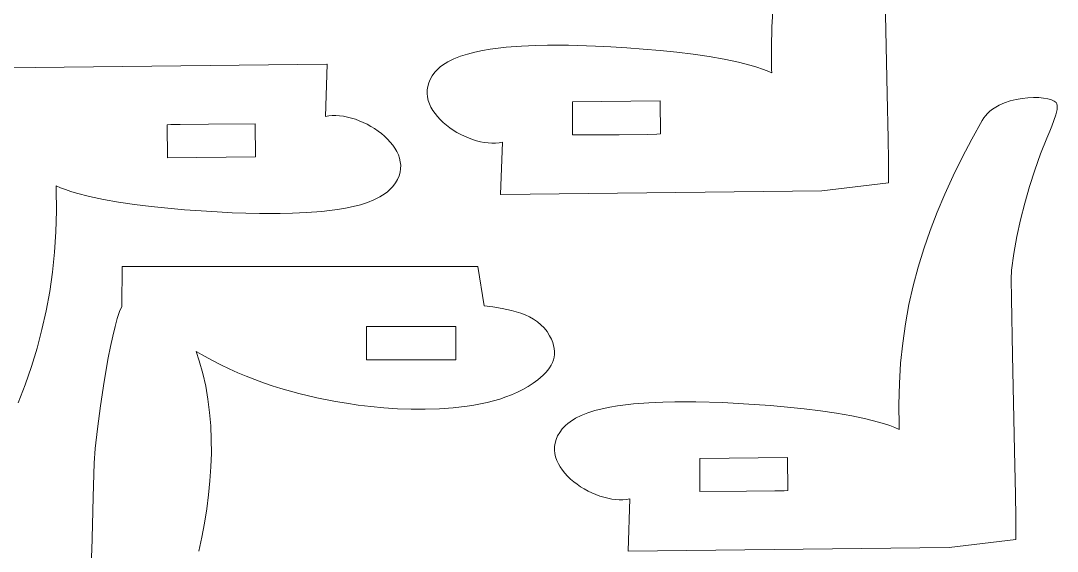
# Model space of a CAD drawing. Header units: centimetres. Extents: x -43.9 to 43.9, y -33.6 to 33.6.
# Drawn here: x 22.96 to 32.35, y -23.09 to -18.28 of the extents above; entities that cross this region are included whole.
import ezdxf

# ---------------------------------------------------------------- set-up
doc = ezdxf.new("R2010")
doc.units = ezdxf.units.CM
doc.header["$MEASUREMENT"] = 0
doc.layers.add('Camada 1', color=7, linetype='Continuous')

msp = doc.modelspace()

# ---------------------------------------------------------------- linework, layer by layer
at = {"layer": 'Camada 1', "color": 3, "lineweight": 9}
for points in [[(30.81351, -18.94512), (30.81351, -18.94512), (30.79464, -18.08158), (30.79464, -18.08158)], [(29.78022, -18.15366), (29.78022, -18.15366), (29.76849, -18.33862), (29.76849, -18.33862)], [(29.76849, -18.33862), (29.76849, -18.33862), (29.76358, -18.52845), (29.76358, -18.52845)], [(27.62429, -18.50627), (27.62429, -18.50627), (27.49661, -18.51201), (27.49661, -18.51201)], [(27.7336, -18.5035), (27.7336, -18.5035), (27.62429, -18.50627), (27.62429, -18.50627)], [(27.92322, -18.50381), (27.92322, -18.50381), (27.7336, -18.5035), (27.7336, -18.5035)], [(28.16896, -18.51145), (28.16896, -18.51145), (27.92322, -18.50381), (27.92322, -18.50381)], [(28.30699, -18.51825), (28.30699, -18.51825), (28.16896, -18.51145), (28.16896, -18.51145)], [(26.94407, -18.60383), (26.94407, -18.60383), (26.88493, -18.62709), (26.88493, -18.62709)], [(27.00749, -18.58375), (27.00749, -18.58375), (26.94407, -18.60383), (26.94407, -18.60383)], [(27.0743, -18.56663), (27.0743, -18.56663), (27.00749, -18.58375), (27.00749, -18.58375)], [(27.1436, -18.5522), (27.1436, -18.5522), (27.0743, -18.56663), (27.0743, -18.56663)], [(27.21453, -18.54023), (27.21453, -18.54023), (27.1436, -18.5522), (27.1436, -18.5522)], [(27.28616, -18.53047), (27.28616, -18.53047), (27.21453, -18.54023), (27.21453, -18.54023)], [(27.35766, -18.52268), (27.35766, -18.52268), (27.28616, -18.53047), (27.28616, -18.53047)], [(27.49661, -18.51201), (27.49661, -18.51201), (27.35766, -18.52268), (27.35766, -18.52268)], [(28.45198, -18.5272), (28.45198, -18.5272), (28.30699, -18.51825), (28.30699, -18.51825)], [(28.60159, -18.53838), (28.60159, -18.53838), (28.45198, -18.5272), (28.45198, -18.5272)], [(28.75343, -18.55188), (28.75343, -18.55188), (28.60159, -18.53838), (28.60159, -18.53838)], [(28.90518, -18.56782), (28.90518, -18.56782), (28.75343, -18.55188), (28.75343, -18.55188)], [(29.05446, -18.58629), (29.05446, -18.58629), (28.90518, -18.56782), (28.90518, -18.56782)], [(29.19892, -18.60737), (29.19892, -18.60737), (29.05446, -18.58629), (29.05446, -18.58629)], [(29.76358, -18.52845), (29.76358, -18.52845), (29.76555, -18.72366), (29.76555, -18.72366)], [(25.73364, -18.67508), (25.73364, -18.67508), (22.82418, -18.70796), (22.82418, -18.70796)], [(25.72015, -19.15068), (25.72015, -19.15068), (25.73612, -18.67718), (25.73612, -18.67718)], [(25.73612, -18.67718), (25.73612, -18.67718), (25.73364, -18.67508), (25.73364, -18.67508)], [(26.78301, -18.68416), (26.78301, -18.68416), (26.76159, -18.70081), (26.76159, -18.70081)], [(26.83094, -18.65378), (26.83094, -18.65378), (26.78301, -18.68416), (26.78301, -18.68416)], [(26.88493, -18.62709), (26.88493, -18.62709), (26.83094, -18.65378), (26.83094, -18.65378)], [(29.3362, -18.63121), (29.3362, -18.63121), (29.19892, -18.60737), (29.19892, -18.60737)], [(29.46395, -18.65786), (29.46395, -18.65786), (29.3362, -18.63121), (29.3362, -18.63121)], [(29.5798, -18.68745), (29.5798, -18.68745), (29.46395, -18.65786), (29.46395, -18.65786)], [(29.63255, -18.70337), (29.63255, -18.70337), (29.5798, -18.68745), (29.5798, -18.68745)], [(26.68908, -18.78146), (26.68908, -18.78146), (26.67039, -18.81337), (26.67039, -18.81337)], [(26.71288, -18.74978), (26.71288, -18.74978), (26.68908, -18.78146), (26.68908, -18.78146)], [(26.742, -18.71847), (26.742, -18.71847), (26.71288, -18.74978), (26.71288, -18.74978)], [(26.76159, -18.70081), (26.76159, -18.70081), (26.742, -18.71847), (26.742, -18.71847)], [(29.68142, -18.72007), (29.68142, -18.72007), (29.63255, -18.70337), (29.63255, -18.70337)], [(29.72615, -18.73755), (29.72615, -18.73755), (29.68142, -18.72007), (29.68142, -18.72007)], [(29.76642, -18.75581), (29.76642, -18.75581), (29.72615, -18.73755), (29.72615, -18.73755)], [(29.76555, -18.72366), (29.76555, -18.72366), (29.76642, -18.75581), (29.76642, -18.75581)], [(26.64738, -18.87755), (26.64738, -18.87755), (26.64262, -18.9096), (26.64262, -18.9096)], [(26.65656, -18.84544), (26.65656, -18.84544), (26.64738, -18.87755), (26.64738, -18.87755)], [(26.67039, -18.81337), (26.67039, -18.81337), (26.65656, -18.84544), (26.65656, -18.84544)], [(26.64262, -18.9096), (26.64262, -18.9096), (26.64204, -18.94149), (26.64204, -18.94149)], [(26.64204, -18.94149), (26.64204, -18.94149), (26.64543, -18.97311), (26.64543, -18.97311)], [(26.64543, -18.97311), (26.64543, -18.97311), (26.65256, -19.00436), (26.65256, -19.00436)], [(30.82063, -19.34867), (30.82063, -19.34867), (30.81351, -18.94512), (30.81351, -18.94512)], [(32.08872, -18.98016), (32.08872, -18.98016), (32.03602, -18.9857), (32.03602, -18.9857)], [(32.13951, -18.97808), (32.13951, -18.97808), (32.08872, -18.98016), (32.08872, -18.98016)], [(32.18733, -18.97916), (32.18733, -18.97916), (32.13951, -18.97808), (32.13951, -18.97808)], [(32.23112, -18.98316), (32.23112, -18.98316), (32.18733, -18.97916), (32.18733, -18.97916)], [(26.65256, -19.00436), (26.65256, -19.00436), (26.6632, -19.03513), (26.6632, -19.03513)], [(26.6632, -19.03513), (26.6632, -19.03513), (26.67711, -19.06533), (26.67711, -19.06533)], [(26.67711, -19.06533), (26.67711, -19.06533), (26.69408, -19.09486), (26.69408, -19.09486)], [(31.78146, -19.07433), (31.78146, -19.07433), (31.76, -19.08957), (31.76, -19.08957)], [(31.82763, -19.04759), (31.82763, -19.04759), (31.78146, -19.07433), (31.78146, -19.07433)], [(31.87724, -19.02562), (31.87724, -19.02562), (31.82763, -19.04759), (31.82763, -19.04759)], [(31.92922, -19.00816), (31.92922, -19.00816), (31.87724, -19.02562), (31.87724, -19.02562)], [(31.98251, -18.99494), (31.98251, -18.99494), (31.92922, -19.00816), (31.92922, -19.00816)], [(32.03602, -18.9857), (32.03602, -18.9857), (31.98251, -18.99494), (31.98251, -18.99494)], [(32.26981, -18.9898), (32.26981, -18.9898), (32.23112, -18.98316), (32.23112, -18.98316)], [(32.30232, -18.99882), (32.30232, -18.99882), (32.26981, -18.9898), (32.26981, -18.9898)], [(32.32761, -19.00995), (32.32761, -19.00995), (32.30232, -18.99882), (32.30232, -18.99882)], [(32.34458, -19.02293), (32.34458, -19.02293), (32.32761, -19.00995), (32.32761, -19.00995)], [(32.35117, -19.03425), (32.35117, -19.03425), (32.34458, -19.02293), (32.34458, -19.02293)], [(32.35446, -19.04926), (32.35446, -19.04926), (32.35117, -19.03425), (32.35117, -19.03425)], [(32.35254, -19.08819), (32.35254, -19.08819), (32.35479, -19.06741), (32.35479, -19.06741)], [(32.35479, -19.06741), (32.35479, -19.06741), (32.35446, -19.04926), (32.35446, -19.04926)], [(25.75043, -19.14485), (25.75043, -19.14485), (25.72015, -19.15068), (25.72015, -19.15068)], [(25.78219, -19.14177), (25.78219, -19.14177), (25.75043, -19.14485), (25.75043, -19.14485)], [(25.81524, -19.14134), (25.81524, -19.14134), (25.78219, -19.14177), (25.78219, -19.14177)], [(25.84931, -19.14344), (25.84931, -19.14344), (25.81524, -19.14134), (25.81524, -19.14134)], [(25.8842, -19.148), (25.8842, -19.148), (25.84931, -19.14344), (25.84931, -19.14344)], [(25.91969, -19.15488), (25.91969, -19.15488), (25.8842, -19.148), (25.8842, -19.148)], [(25.95552, -19.16401), (25.95552, -19.16401), (25.91969, -19.15488), (25.91969, -19.15488)], [(25.99148, -19.17526), (25.99148, -19.17526), (25.95552, -19.16401), (25.95552, -19.16401)], [(26.69408, -19.09486), (26.69408, -19.09486), (26.71387, -19.12359), (26.71387, -19.12359)], [(26.71387, -19.12359), (26.71387, -19.12359), (26.73625, -19.15144), (26.73625, -19.15144)], [(26.73625, -19.15144), (26.73625, -19.15144), (26.76102, -19.1783), (26.76102, -19.1783)], [(31.6881, -19.1638), (31.6881, -19.1638), (31.67429, -19.18586), (31.67429, -19.18586)], [(31.70372, -19.14319), (31.70372, -19.14319), (31.6881, -19.1638), (31.6881, -19.1638)], [(31.721, -19.12398), (31.721, -19.12398), (31.70372, -19.14319), (31.70372, -19.14319)], [(31.73981, -19.1061), (31.73981, -19.1061), (31.721, -19.12398), (31.721, -19.12398)], [(31.76, -19.08957), (31.76, -19.08957), (31.73981, -19.1061), (31.73981, -19.1061)], [(32.32511, -19.18672), (32.32511, -19.18672), (32.34177, -19.13546), (32.34177, -19.13546)], [(32.34177, -19.13546), (32.34177, -19.13546), (32.35254, -19.08819), (32.35254, -19.08819)], [(26.02735, -19.18853), (26.02735, -19.18853), (25.99148, -19.17526), (25.99148, -19.17526)], [(26.06289, -19.20374), (26.06289, -19.20374), (26.02735, -19.18853), (26.02735, -19.18853)], [(26.09788, -19.22076), (26.09788, -19.22076), (26.06289, -19.20374), (26.06289, -19.20374)], [(26.13209, -19.23949), (26.13209, -19.23949), (26.09788, -19.22076), (26.09788, -19.22076)], [(26.16529, -19.25984), (26.16529, -19.25984), (26.13209, -19.23949), (26.13209, -19.23949)], [(26.19727, -19.2817), (26.19727, -19.2817), (26.16529, -19.25984), (26.16529, -19.25984)], [(26.76102, -19.1783), (26.76102, -19.1783), (26.78792, -19.20406), (26.78792, -19.20406)], [(26.78792, -19.20406), (26.78792, -19.20406), (26.81674, -19.22862), (26.81674, -19.22862)], [(26.81674, -19.22862), (26.81674, -19.22862), (26.84726, -19.25189), (26.84726, -19.25189)], [(26.84726, -19.25189), (26.84726, -19.25189), (26.87922, -19.27374), (26.87922, -19.27374)], [(31.67429, -19.18586), (31.67429, -19.18586), (31.58066, -19.35532), (31.58066, -19.35532)], [(32.28597, -19.28414), (32.28597, -19.28414), (32.30554, -19.23773), (32.30554, -19.23773)], [(32.30554, -19.23773), (32.30554, -19.23773), (32.32511, -19.18672), (32.32511, -19.18672)], [(26.22778, -19.30496), (26.22778, -19.30496), (26.19727, -19.2817), (26.19727, -19.2817)], [(26.2566, -19.32952), (26.2566, -19.32952), (26.22778, -19.30496), (26.22778, -19.30496)], [(26.2835, -19.35529), (26.2835, -19.35529), (26.2566, -19.32952), (26.2566, -19.32952)], [(26.30827, -19.38215), (26.30827, -19.38215), (26.2835, -19.35529), (26.2835, -19.35529)], [(26.87922, -19.27374), (26.87922, -19.27374), (26.91243, -19.29409), (26.91243, -19.29409)], [(26.91243, -19.29409), (26.91243, -19.29409), (26.94664, -19.31283), (26.94664, -19.31283)], [(26.94664, -19.31283), (26.94664, -19.31283), (26.98163, -19.32985), (26.98163, -19.32985)], [(26.98163, -19.32985), (26.98163, -19.32985), (27.01718, -19.34504), (27.01718, -19.34504)], [(27.01718, -19.34504), (27.01718, -19.34504), (27.05304, -19.35832), (27.05304, -19.35832)], [(30.82332, -19.55047), (30.82332, -19.55047), (30.82063, -19.34867), (30.82063, -19.34867)], [(31.58066, -19.35532), (31.58066, -19.35532), (31.4929, -19.52284), (31.4929, -19.52284)], [(32.20295, -19.48913), (32.20295, -19.48913), (32.25879, -19.34605), (32.25879, -19.34605)], [(32.25879, -19.34605), (32.25879, -19.34605), (32.28597, -19.28414), (32.28597, -19.28414)], [(26.33065, -19.40999), (26.33065, -19.40999), (26.30827, -19.38215), (26.30827, -19.38215)], [(26.35044, -19.43873), (26.35044, -19.43873), (26.33065, -19.40999), (26.33065, -19.40999)], [(26.36741, -19.46824), (26.36741, -19.46824), (26.35044, -19.43873), (26.35044, -19.43873)], [(27.05304, -19.35832), (27.05304, -19.35832), (27.089, -19.36958), (27.089, -19.36958)], [(27.089, -19.36958), (27.089, -19.36958), (27.12483, -19.37869), (27.12483, -19.37869)], [(27.12483, -19.37869), (27.12483, -19.37869), (27.16032, -19.38558), (27.16032, -19.38558)], [(27.16032, -19.38558), (27.16032, -19.38558), (27.1952, -19.39014), (27.1952, -19.39014)], [(27.1952, -19.39014), (27.1952, -19.39014), (27.22928, -19.39225), (27.22928, -19.39225)], [(27.22928, -19.39225), (27.22928, -19.39225), (27.26232, -19.39182), (27.26232, -19.39182)], [(27.26232, -19.39182), (27.26232, -19.39182), (27.29409, -19.38874), (27.29409, -19.38874)], [(27.29409, -19.38874), (27.29409, -19.38874), (27.32436, -19.38291), (27.32436, -19.38291)], [(27.32436, -19.38291), (27.32436, -19.38291), (27.30839, -19.85641), (27.30839, -19.85641)], [(26.38132, -19.49844), (26.38132, -19.49844), (26.36741, -19.46824), (26.36741, -19.46824)], [(26.39196, -19.52923), (26.39196, -19.52923), (26.38132, -19.49844), (26.38132, -19.49844)], [(26.39909, -19.56048), (26.39909, -19.56048), (26.39196, -19.52923), (26.39196, -19.52923)], [(31.4929, -19.52284), (31.4929, -19.52284), (31.41106, -19.68892), (31.41106, -19.68892)], [(32.15082, -19.63535), (32.15082, -19.63535), (32.20295, -19.48913), (32.20295, -19.48913)], [(26.39714, -19.65604), (26.39714, -19.65604), (26.4019, -19.62399), (26.4019, -19.62399)], [(26.40247, -19.5921), (26.40247, -19.5921), (26.39909, -19.56048), (26.39909, -19.56048)], [(26.4019, -19.62399), (26.4019, -19.62399), (26.40247, -19.5921), (26.40247, -19.5921)], [(30.82428, -19.75227), (30.82428, -19.75227), (30.82332, -19.55047), (30.82332, -19.55047)], [(32.10282, -19.78412), (32.10282, -19.78412), (32.15082, -19.63535), (32.15082, -19.63535)], [(26.35544, -19.75213), (26.35544, -19.75213), (26.37414, -19.72021), (26.37414, -19.72021)], [(26.37414, -19.72021), (26.37414, -19.72021), (26.38796, -19.68814), (26.38796, -19.68814)], [(26.38796, -19.68814), (26.38796, -19.68814), (26.39714, -19.65604), (26.39714, -19.65604)], [(31.41106, -19.68892), (31.41106, -19.68892), (31.33522, -19.85409), (31.33522, -19.85409)], [(23.27896, -19.80993), (23.27896, -19.80993), (23.27809, -19.77777), (23.27809, -19.77777)], [(23.27809, -19.77777), (23.27809, -19.77777), (23.31837, -19.79604), (23.31837, -19.79604)], [(23.28094, -20.00513), (23.28094, -20.00513), (23.27896, -19.80993), (23.27896, -19.80993)], [(23.31837, -19.79604), (23.31837, -19.79604), (23.3631, -19.81352), (23.3631, -19.81352)], [(23.3631, -19.81352), (23.3631, -19.81352), (23.41198, -19.83022), (23.41198, -19.83022)], [(26.28293, -19.83278), (26.28293, -19.83278), (26.30251, -19.81512), (26.30251, -19.81512)], [(26.30251, -19.81512), (26.30251, -19.81512), (26.33164, -19.78379), (26.33164, -19.78379)], [(26.33164, -19.78379), (26.33164, -19.78379), (26.35544, -19.75213), (26.35544, -19.75213)], [(27.31087, -19.8585), (27.31087, -19.8585), (30.22033, -19.82562), (30.22033, -19.82562)], [(30.22033, -19.82562), (30.22033, -19.82562), (30.82428, -19.75227), (30.82428, -19.75227)], [(32.05935, -19.93479), (32.05935, -19.93479), (32.10282, -19.78412), (32.10282, -19.78412)], [(23.41198, -19.83022), (23.41198, -19.83022), (23.46472, -19.84614), (23.46472, -19.84614)], [(23.46472, -19.84614), (23.46472, -19.84614), (23.58057, -19.87572), (23.58057, -19.87572)], [(23.58057, -19.87572), (23.58057, -19.87572), (23.70832, -19.90238), (23.70832, -19.90238)], [(23.70832, -19.90238), (23.70832, -19.90238), (23.8456, -19.9262), (23.8456, -19.9262)], [(26.10045, -19.92976), (26.10045, -19.92976), (26.15959, -19.9065), (26.15959, -19.9065)], [(26.15959, -19.9065), (26.15959, -19.9065), (26.21357, -19.87979), (26.21357, -19.87979)], [(26.21357, -19.87979), (26.21357, -19.87979), (26.26151, -19.84941), (26.26151, -19.84941)], [(26.26151, -19.84941), (26.26151, -19.84941), (26.28293, -19.83278), (26.28293, -19.83278)], [(27.30839, -19.85641), (27.30839, -19.85641), (27.31087, -19.8585), (27.31087, -19.8585)], [(31.33522, -19.85409), (31.33522, -19.85409), (31.26546, -20.01888), (31.26546, -20.01888)], [(23.27603, -20.19496), (23.27603, -20.19496), (23.28094, -20.00513), (23.28094, -20.00513)], [(23.8456, -19.9262), (23.8456, -19.9262), (23.99007, -19.9473), (23.99007, -19.9473)], [(23.99007, -19.9473), (23.99007, -19.9473), (24.13934, -19.96577), (24.13934, -19.96577)], [(24.13934, -19.96577), (24.13934, -19.96577), (24.29109, -19.9817), (24.29109, -19.9817)], [(24.29109, -19.9817), (24.29109, -19.9817), (24.44293, -19.99521), (24.44293, -19.99521)], [(24.44293, -19.99521), (24.44293, -19.99521), (24.59254, -20.00638), (24.59254, -20.00638)], [(24.59254, -20.00638), (24.59254, -20.00638), (24.73753, -20.01532), (24.73753, -20.01532)], [(25.54791, -20.02157), (25.54791, -20.02157), (25.68686, -20.01091), (25.68686, -20.01091)], [(25.68686, -20.01091), (25.68686, -20.01091), (25.75835, -20.00311), (25.75835, -20.00311)], [(25.75835, -20.00311), (25.75835, -20.00311), (25.83, -19.99335), (25.83, -19.99335)], [(25.83, -19.99335), (25.83, -19.99335), (25.90092, -19.98138), (25.90092, -19.98138)], [(25.90092, -19.98138), (25.90092, -19.98138), (25.97023, -19.96696), (25.97023, -19.96696)], [(25.97023, -19.96696), (25.97023, -19.96696), (26.03703, -19.94984), (26.03703, -19.94984)], [(26.03703, -19.94984), (26.03703, -19.94984), (26.10045, -19.92976), (26.10045, -19.92976)], [(32.02082, -20.08673), (32.02082, -20.08673), (32.05935, -19.93479), (32.05935, -19.93479)], [(24.73753, -20.01532), (24.73753, -20.01532), (24.87556, -20.02214), (24.87556, -20.02214)], [(24.87556, -20.02214), (24.87556, -20.02214), (25.1213, -20.02977), (25.1213, -20.02977)], [(25.1213, -20.02977), (25.1213, -20.02977), (25.31091, -20.03009), (25.31091, -20.03009)], [(25.31091, -20.03009), (25.31091, -20.03009), (25.42023, -20.02732), (25.42023, -20.02732)], [(25.42023, -20.02732), (25.42023, -20.02732), (25.54791, -20.02157), (25.54791, -20.02157)], [(31.26546, -20.01888), (31.26546, -20.01888), (31.20187, -20.18381), (31.20187, -20.18381)], [(31.98763, -20.23933), (31.98763, -20.23933), (32.02082, -20.08673), (32.02082, -20.08673)], [(23.2643, -20.37993), (23.2643, -20.37993), (23.27603, -20.19496), (23.27603, -20.19496)], [(31.20187, -20.18381), (31.20187, -20.18381), (31.14449, -20.34941), (31.14449, -20.34941)], [(31.9602, -20.39193), (31.9602, -20.39193), (31.98763, -20.23933), (31.98763, -20.23933)], [(23.24582, -20.56054), (23.24582, -20.56054), (23.2643, -20.37993), (23.2643, -20.37993)], [(31.14449, -20.34941), (31.14449, -20.34941), (31.0934, -20.51622), (31.0934, -20.51622)], [(31.93894, -20.54394), (31.93894, -20.54394), (31.9602, -20.39193), (31.9602, -20.39193)], [(23.22068, -20.73735), (23.22068, -20.73735), (23.24582, -20.56054), (23.24582, -20.56054)], [(23.87692, -20.50866), (23.87692, -20.50866), (23.87441, -20.8721), (23.87441, -20.8721)], [(27.10193, -20.50892), (27.10193, -20.50892), (23.87692, -20.50866), (23.87692, -20.50866)], [(27.15794, -20.86752), (27.15794, -20.86752), (27.10193, -20.50892), (27.10193, -20.50892)], [(31.0934, -20.51622), (31.0934, -20.51622), (31.0487, -20.68472), (31.0487, -20.68472)], [(31.93788, -20.62476), (31.93788, -20.62476), (31.93894, -20.54394), (31.93894, -20.54394)], [(31.93985, -20.79972), (31.93985, -20.79972), (31.93788, -20.62476), (31.93788, -20.62476)], [(23.18895, -20.91087), (23.18895, -20.91087), (23.22068, -20.73735), (23.22068, -20.73735)], [(31.0487, -20.68472), (31.0487, -20.68472), (31.01045, -20.85547), (31.01045, -20.85547)], [(31.01045, -20.85547), (31.01045, -20.85547), (30.97871, -21.02899), (30.97871, -21.02899)], [(31.9495, -21.31434), (31.9495, -21.31434), (31.93985, -20.79972), (31.93985, -20.79972)], [(23.15069, -21.08161), (23.15069, -21.08161), (23.18895, -20.91087), (23.18895, -20.91087)], [(23.85413, -20.91894), (23.85413, -20.91894), (23.83347, -20.98076), (23.83347, -20.98076)], [(23.87441, -20.8721), (23.87441, -20.8721), (23.85413, -20.91894), (23.85413, -20.91894)], [(27.23887, -20.87712), (27.23887, -20.87712), (27.15794, -20.86752), (27.15794, -20.86752)], [(27.32315, -20.89007), (27.32315, -20.89007), (27.23887, -20.87712), (27.23887, -20.87712)], [(27.40817, -20.90813), (27.40817, -20.90813), (27.32315, -20.89007), (27.32315, -20.89007)], [(27.45015, -20.91965), (27.45015, -20.91965), (27.40817, -20.90813), (27.40817, -20.90813)], [(27.49132, -20.93311), (27.49132, -20.93311), (27.45015, -20.91965), (27.45015, -20.91965)], [(27.53137, -20.94875), (27.53137, -20.94875), (27.49132, -20.93311), (27.49132, -20.93311)], [(27.56998, -20.96679), (27.56998, -20.96679), (27.53137, -20.94875), (27.53137, -20.94875)], [(23.83347, -20.98076), (23.83347, -20.98076), (23.81262, -21.05555), (23.81262, -21.05555)], [(27.60681, -20.98743), (27.60681, -20.98743), (27.56998, -20.96679), (27.56998, -20.96679)], [(27.64154, -21.01092), (27.64154, -21.01092), (27.60681, -20.98743), (27.60681, -20.98743)], [(27.67387, -21.03747), (27.67387, -21.03747), (27.64154, -21.01092), (27.64154, -21.01092)], [(27.70342, -21.06732), (27.70342, -21.06732), (27.67387, -21.03747), (27.67387, -21.03747)], [(30.97871, -21.02899), (30.97871, -21.02899), (30.95356, -21.20579), (30.95356, -21.20579)], [(23.10598, -21.25012), (23.10598, -21.25012), (23.15069, -21.08161), (23.15069, -21.08161)], [(23.79182, -21.14129), (23.79182, -21.14129), (23.77128, -21.23599), (23.77128, -21.23599)], [(23.81262, -21.05555), (23.81262, -21.05555), (23.79182, -21.14129), (23.79182, -21.14129)], [(27.7299, -21.10067), (27.7299, -21.10067), (27.70342, -21.06732), (27.70342, -21.06732)], [(27.75299, -21.13775), (27.75299, -21.13775), (27.7299, -21.10067), (27.7299, -21.10067)], [(27.76828, -21.16835), (27.76828, -21.16835), (27.75299, -21.13775), (27.75299, -21.13775)], [(23.77128, -21.23599), (23.77128, -21.23599), (23.75122, -21.33763), (23.75122, -21.33763)], [(27.7803, -21.19792), (27.7803, -21.19792), (27.76828, -21.16835), (27.76828, -21.16835)], [(27.7891, -21.22653), (27.7891, -21.22653), (27.7803, -21.19792), (27.7803, -21.19792)], [(27.79478, -21.25422), (27.79478, -21.25422), (27.7891, -21.22653), (27.7891, -21.22653)], [(30.95356, -21.20579), (30.95356, -21.20579), (30.93508, -21.38642), (30.93508, -21.38642)], [(23.05489, -21.41691), (23.05489, -21.41691), (23.10598, -21.25012), (23.10598, -21.25012)], [(24.57709, -21.36498), (24.57709, -21.36498), (24.54902, -21.27949), (24.54902, -21.27949)], [(24.54902, -21.27949), (24.54902, -21.27949), (24.62288, -21.32265), (24.62288, -21.32265)], [(24.62288, -21.32265), (24.62288, -21.32265), (24.69739, -21.36352), (24.69739, -21.36352)], [(27.79372, -21.33245), (27.79372, -21.33245), (27.79701, -21.30711), (27.79701, -21.30711)], [(27.79739, -21.28106), (27.79739, -21.28106), (27.79478, -21.25422), (27.79478, -21.25422)], [(27.79701, -21.30711), (27.79701, -21.30711), (27.79739, -21.28106), (27.79739, -21.28106)], [(31.96838, -22.17787), (31.96838, -22.17787), (31.9495, -21.31434), (31.9495, -21.31434)], [(22.99752, -21.58252), (22.99752, -21.58252), (23.05489, -21.41691), (23.05489, -21.41691)], [(23.75122, -21.33763), (23.75122, -21.33763), (23.71338, -21.55372), (23.71338, -21.55372)], [(24.6087, -21.47894), (24.6087, -21.47894), (24.57709, -21.36498), (24.57709, -21.36498)], [(24.69739, -21.36352), (24.69739, -21.36352), (24.77254, -21.40215), (24.77254, -21.40215)], [(24.77254, -21.40215), (24.77254, -21.40215), (24.84833, -21.43862), (24.84833, -21.43862)], [(27.75296, -21.42765), (27.75296, -21.42765), (27.76714, -21.40465), (27.76714, -21.40465)], [(27.76714, -21.40465), (27.76714, -21.40465), (27.77872, -21.38114), (27.77872, -21.38114)], [(27.77872, -21.38114), (27.77872, -21.38114), (27.78759, -21.35711), (27.78759, -21.35711)], [(27.78759, -21.35711), (27.78759, -21.35711), (27.79372, -21.33245), (27.79372, -21.33245)], [(30.93508, -21.38642), (30.93508, -21.38642), (30.92336, -21.57136), (30.92336, -21.57136)], [(24.63465, -21.59507), (24.63465, -21.59507), (24.6087, -21.47894), (24.6087, -21.47894)], [(24.84833, -21.43862), (24.84833, -21.43862), (24.92479, -21.473), (24.92479, -21.473)], [(24.92479, -21.473), (24.92479, -21.473), (25.0019, -21.50536), (25.0019, -21.50536)], [(25.0019, -21.50536), (25.0019, -21.50536), (25.07968, -21.53576), (25.07968, -21.53576)], [(27.6455, -21.53739), (27.6455, -21.53739), (27.69549, -21.49431), (27.69549, -21.49431)], [(27.69549, -21.49431), (27.69549, -21.49431), (27.71706, -21.47242), (27.71706, -21.47242)], [(27.71706, -21.47242), (27.71706, -21.47242), (27.73624, -21.45022), (27.73624, -21.45022)], [(27.73624, -21.45022), (27.73624, -21.45022), (27.75296, -21.42765), (27.75296, -21.42765)], [(22.93392, -21.74745), (22.93392, -21.74745), (22.99752, -21.58252), (22.99752, -21.58252)], [(23.71338, -21.55372), (23.71338, -21.55372), (23.68006, -21.7735), (23.68006, -21.7735)], [(24.65516, -21.71319), (24.65516, -21.71319), (24.63465, -21.59507), (24.63465, -21.59507)], [(25.07968, -21.53576), (25.07968, -21.53576), (25.15812, -21.5643), (25.15812, -21.5643)], [(25.15812, -21.5643), (25.15812, -21.5643), (25.23724, -21.59101), (25.23724, -21.59101)], [(25.23724, -21.59101), (25.23724, -21.59101), (25.31705, -21.61598), (25.31705, -21.61598)], [(27.50974, -21.62501), (27.50974, -21.62501), (27.5573, -21.59808), (27.5573, -21.59808)], [(27.5573, -21.59808), (27.5573, -21.59808), (27.6026, -21.5689), (27.6026, -21.5689)], [(27.6026, -21.5689), (27.6026, -21.5689), (27.6455, -21.53739), (27.6455, -21.53739)], [(30.92336, -21.57136), (30.92336, -21.57136), (30.91845, -21.76119), (30.91845, -21.76119)], [(25.31705, -21.61598), (25.31705, -21.61598), (25.47871, -21.66098), (25.47871, -21.66098)], [(25.47871, -21.66098), (25.47871, -21.66098), (25.64315, -21.69986), (25.64315, -21.69986)], [(25.64315, -21.69986), (25.64315, -21.69986), (25.81042, -21.73317), (25.81042, -21.73317)], [(27.29987, -21.71151), (27.29987, -21.71151), (27.35499, -21.69292), (27.35499, -21.69292)], [(27.35499, -21.69292), (27.35499, -21.69292), (27.40845, -21.67236), (27.40845, -21.67236)], [(27.40845, -21.67236), (27.40845, -21.67236), (27.46007, -21.64974), (27.46007, -21.64974)], [(27.46007, -21.64974), (27.46007, -21.64974), (27.50974, -21.62501), (27.50974, -21.62501)], [(23.68006, -21.7735), (23.68006, -21.7735), (23.65299, -21.98092), (23.65299, -21.98092)], [(24.67036, -21.83312), (24.67036, -21.83312), (24.65516, -21.71319), (24.65516, -21.71319)], [(25.81042, -21.73317), (25.81042, -21.73317), (25.91036, -21.75013), (25.91036, -21.75013)], [(25.91036, -21.75013), (25.91036, -21.75013), (26.01777, -21.76576), (26.01777, -21.76576)], [(26.01777, -21.76576), (26.01777, -21.76576), (26.13146, -21.77953), (26.13146, -21.77953)], [(26.13146, -21.77953), (26.13146, -21.77953), (26.25026, -21.79086), (26.25026, -21.79086)], [(26.25026, -21.79086), (26.25026, -21.79086), (26.373, -21.79923), (26.373, -21.79923)], [(26.373, -21.79923), (26.373, -21.79923), (26.49849, -21.80406), (26.49849, -21.80406)], [(26.75302, -21.80094), (26.75302, -21.80094), (26.87969, -21.7919), (26.87969, -21.7919)], [(26.87969, -21.7919), (26.87969, -21.7919), (27.00441, -21.77712), (27.00441, -21.77712)], [(27.00441, -21.77712), (27.00441, -21.77712), (27.06566, -21.76742), (27.06566, -21.76742)], [(27.06566, -21.76742), (27.06566, -21.76742), (27.12598, -21.75606), (27.12598, -21.75606)], [(27.12598, -21.75606), (27.12598, -21.75606), (27.18523, -21.74301), (27.18523, -21.74301)], [(27.18523, -21.74301), (27.18523, -21.74301), (27.24324, -21.72818), (27.24324, -21.72818)], [(27.24324, -21.72818), (27.24324, -21.72818), (27.29987, -21.71151), (27.29987, -21.71151)], [(28.22915, -21.79937), (28.22915, -21.79937), (28.16235, -21.8165), (28.16235, -21.8165)], [(28.29846, -21.78495), (28.29846, -21.78495), (28.22915, -21.79937), (28.22915, -21.79937)], [(28.36938, -21.77297), (28.36938, -21.77297), (28.29846, -21.78495), (28.29846, -21.78495)], [(28.44103, -21.76322), (28.44103, -21.76322), (28.36938, -21.77297), (28.36938, -21.77297)], [(28.51252, -21.75542), (28.51252, -21.75542), (28.44103, -21.76322), (28.44103, -21.76322)], [(28.65147, -21.74476), (28.65147, -21.74476), (28.51252, -21.75542), (28.51252, -21.75542)], [(28.77915, -21.73902), (28.77915, -21.73902), (28.65147, -21.74476), (28.65147, -21.74476)], [(28.88847, -21.73625), (28.88847, -21.73625), (28.77915, -21.73902), (28.77915, -21.73902)], [(29.07808, -21.73656), (29.07808, -21.73656), (28.88847, -21.73625), (28.88847, -21.73625)], [(29.32382, -21.74419), (29.32382, -21.74419), (29.07808, -21.73656), (29.07808, -21.73656)], [(29.46185, -21.75101), (29.46185, -21.75101), (29.32382, -21.74419), (29.32382, -21.74419)], [(29.60684, -21.75994), (29.60684, -21.75994), (29.46185, -21.75101), (29.46185, -21.75101)], [(29.75645, -21.77112), (29.75645, -21.77112), (29.60684, -21.75994), (29.60684, -21.75994)], [(29.90829, -21.78462), (29.90829, -21.78462), (29.75645, -21.77112), (29.75645, -21.77112)], [(30.06004, -21.80056), (30.06004, -21.80056), (29.90829, -21.78462), (29.90829, -21.78462)], [(30.20933, -21.81903), (30.20933, -21.81903), (30.06004, -21.80056), (30.06004, -21.80056)], [(30.91845, -21.76119), (30.91845, -21.76119), (30.92042, -21.95641), (30.92042, -21.95641)], [(24.68048, -21.95466), (24.68048, -21.95466), (24.67036, -21.83312), (24.67036, -21.83312)], [(26.49849, -21.80406), (26.49849, -21.80406), (26.62556, -21.80482), (26.62556, -21.80482)], [(26.62556, -21.80482), (26.62556, -21.80482), (26.75302, -21.80094), (26.75302, -21.80094)], [(27.98581, -21.88654), (27.98581, -21.88654), (27.93787, -21.91692), (27.93787, -21.91692)], [(28.03979, -21.85983), (28.03979, -21.85983), (27.98581, -21.88654), (27.98581, -21.88654)], [(28.09893, -21.83657), (28.09893, -21.83657), (28.03979, -21.85983), (28.03979, -21.85983)], [(28.16235, -21.8165), (28.16235, -21.8165), (28.09893, -21.83657), (28.09893, -21.83657)], [(30.35378, -21.84013), (30.35378, -21.84013), (30.20933, -21.81903), (30.20933, -21.81903)], [(30.49106, -21.86395), (30.49106, -21.86395), (30.35378, -21.84013), (30.35378, -21.84013)], [(30.61882, -21.89061), (30.61882, -21.89061), (30.49106, -21.86395), (30.49106, -21.86395)], [(30.73468, -21.9202), (30.73468, -21.9202), (30.61882, -21.89061), (30.61882, -21.89061)], [(23.65299, -21.98092), (23.65299, -21.98092), (23.63391, -22.15992), (23.63391, -22.15992)], [(24.68567, -22.07767), (24.68567, -22.07767), (24.68048, -21.95466), (24.68048, -21.95466)], [(27.86774, -21.98253), (27.86774, -21.98253), (27.84395, -22.0142), (27.84395, -22.0142)], [(27.89687, -21.95122), (27.89687, -21.95122), (27.86774, -21.98253), (27.86774, -21.98253)], [(27.91645, -21.93357), (27.91645, -21.93357), (27.89687, -21.95122), (27.89687, -21.95122)], [(27.93787, -21.91692), (27.93787, -21.91692), (27.91645, -21.93357), (27.91645, -21.93357)], [(30.7874, -21.93612), (30.7874, -21.93612), (30.73468, -21.9202), (30.73468, -21.9202)], [(30.83628, -21.95282), (30.83628, -21.95282), (30.7874, -21.93612), (30.7874, -21.93612)], [(30.88101, -21.97029), (30.88101, -21.97029), (30.83628, -21.95282), (30.83628, -21.95282)], [(30.92129, -21.98857), (30.92129, -21.98857), (30.88101, -21.97029), (30.88101, -21.97029)], [(30.92042, -21.95641), (30.92042, -21.95641), (30.92129, -21.98857), (30.92129, -21.98857)], [(24.68612, -22.20195), (24.68612, -22.20195), (24.68567, -22.07767), (24.68567, -22.07767)], [(27.81143, -22.07819), (27.81143, -22.07819), (27.80224, -22.11029), (27.80224, -22.11029)], [(27.82524, -22.04612), (27.82524, -22.04612), (27.81143, -22.07819), (27.81143, -22.07819)], [(27.84395, -22.0142), (27.84395, -22.0142), (27.82524, -22.04612), (27.82524, -22.04612)], [(23.63391, -22.15992), (23.63391, -22.15992), (23.62457, -22.29442), (23.62457, -22.29442)], [(27.79748, -22.14235), (27.79748, -22.14235), (27.79691, -22.17423), (27.79691, -22.17423)], [(27.79691, -22.17423), (27.79691, -22.17423), (27.8003, -22.20586), (27.8003, -22.20586)], [(27.80224, -22.11029), (27.80224, -22.11029), (27.79748, -22.14235), (27.79748, -22.14235)], [(24.68201, -22.32731), (24.68201, -22.32731), (24.68612, -22.20195), (24.68612, -22.20195)], [(27.8003, -22.20586), (27.8003, -22.20586), (27.80742, -22.23711), (27.80742, -22.23711)], [(27.80742, -22.23711), (27.80742, -22.23711), (27.81806, -22.26788), (27.81806, -22.26788)], [(27.81806, -22.26788), (27.81806, -22.26788), (27.83197, -22.29809), (27.83197, -22.29809)], [(31.97549, -22.58143), (31.97549, -22.58143), (31.96838, -22.17787), (31.96838, -22.17787)], [(23.62457, -22.29442), (23.62457, -22.29442), (23.61536, -22.59688), (23.61536, -22.59688)], [(24.67353, -22.45358), (24.67353, -22.45358), (24.68201, -22.32731), (24.68201, -22.32731)], [(27.83197, -22.29809), (27.83197, -22.29809), (27.84894, -22.32761), (27.84894, -22.32761)], [(27.84894, -22.32761), (27.84894, -22.32761), (27.86873, -22.35634), (27.86873, -22.35634)], [(27.86873, -22.35634), (27.86873, -22.35634), (27.89112, -22.38418), (27.89112, -22.38418)], [(24.66087, -22.58059), (24.66087, -22.58059), (24.67353, -22.45358), (24.67353, -22.45358)], [(27.89112, -22.38418), (27.89112, -22.38418), (27.91588, -22.41104), (27.91588, -22.41104)], [(27.91588, -22.41104), (27.91588, -22.41104), (27.94278, -22.4368), (27.94278, -22.4368)], [(27.94278, -22.4368), (27.94278, -22.4368), (27.9716, -22.46137), (27.9716, -22.46137)], [(27.9716, -22.46137), (27.9716, -22.46137), (28.00211, -22.48463), (28.00211, -22.48463)], [(28.00211, -22.48463), (28.00211, -22.48463), (28.03409, -22.50649), (28.03409, -22.50649)], [(28.03409, -22.50649), (28.03409, -22.50649), (28.06729, -22.52684), (28.06729, -22.52684)], [(28.06729, -22.52684), (28.06729, -22.52684), (28.1015, -22.54557), (28.1015, -22.54557)], [(28.1015, -22.54557), (28.1015, -22.54557), (28.13649, -22.5626), (28.13649, -22.5626)], [(23.61536, -22.59688), (23.61536, -22.59688), (23.60918, -22.85415), (23.60918, -22.85415)], [(24.64417, -22.70815), (24.64417, -22.70815), (24.66087, -22.58059), (24.66087, -22.58059)], [(28.13649, -22.5626), (28.13649, -22.5626), (28.17203, -22.5778), (28.17203, -22.5778)], [(28.17203, -22.5778), (28.17203, -22.5778), (28.2079, -22.59108), (28.2079, -22.59108)], [(28.2079, -22.59108), (28.2079, -22.59108), (28.24386, -22.60232), (28.24386, -22.60232)], [(28.24386, -22.60232), (28.24386, -22.60232), (28.27971, -22.61145), (28.27971, -22.61145)], [(28.27971, -22.61145), (28.27971, -22.61145), (28.31518, -22.61834), (28.31518, -22.61834)], [(28.31518, -22.61834), (28.31518, -22.61834), (28.35007, -22.62288), (28.35007, -22.62288)], [(28.35007, -22.62288), (28.35007, -22.62288), (28.38414, -22.625), (28.38414, -22.625)], [(28.38414, -22.625), (28.38414, -22.625), (28.41719, -22.62456), (28.41719, -22.62456)], [(28.41719, -22.62456), (28.41719, -22.62456), (28.44895, -22.62149), (28.44895, -22.62149)], [(28.44895, -22.62149), (28.44895, -22.62149), (28.47923, -22.61566), (28.47923, -22.61566)], [(28.47923, -22.61566), (28.47923, -22.61566), (28.46326, -23.08916), (28.46326, -23.08916)], [(31.97818, -22.78323), (31.97818, -22.78323), (31.97549, -22.58143), (31.97549, -22.58143)], [(24.62367, -22.83607), (24.62367, -22.83607), (24.64417, -22.70815), (24.64417, -22.70815)], [(31.97915, -22.98503), (31.97915, -22.98503), (31.97818, -22.78323), (31.97818, -22.78323)], [(23.60918, -22.85415), (23.60918, -22.85415), (23.60215, -23.08122), (23.60215, -23.08122)], [(24.5995, -22.9642), (24.5995, -22.9642), (24.62367, -22.83607), (24.62367, -22.83607)], [(24.57187, -23.09234), (24.57187, -23.09234), (24.5995, -22.9642), (24.5995, -22.9642)], [(31.37521, -23.05838), (31.37521, -23.05838), (31.97915, -22.98503), (31.97915, -22.98503)], [(23.60215, -23.08122), (23.60215, -23.08122), (23.5971, -23.18813), (23.5971, -23.18813)], [(28.46326, -23.08916), (28.46326, -23.08916), (28.46574, -23.09126), (28.46574, -23.09126)], [(28.46574, -23.09126), (28.46574, -23.09126), (31.37521, -23.05838), (31.37521, -23.05838)]]:
    msp.add_open_spline(points, degree=3, dxfattribs=at)
at = {"layer": 'Camada 1', "lineweight": 9}
for points in [[(27.95868, -19.01654), (27.95868, -19.01654), (28.75527, -19.00899), (28.75527, -19.00899)], [(27.96098, -19.3176), (27.96098, -19.3176), (27.95868, -19.01654), (27.95868, -19.01654)], [(28.75527, -19.00899), (28.75527, -19.00899), (28.75801, -19.3081), (28.75801, -19.3081)], [(24.28649, -19.22548), (24.28649, -19.22548), (24.31991, -19.22325), (24.31991, -19.22325)], [(24.28924, -19.5246), (24.28924, -19.5246), (24.28649, -19.22548), (24.28649, -19.22548)], [(24.31991, -19.22325), (24.31991, -19.22325), (24.40392, -19.22136), (24.40392, -19.22136)], [(24.40392, -19.22136), (24.40392, -19.22136), (24.66039, -19.21857), (24.66039, -19.21857)], [(24.66039, -19.21857), (24.66039, -19.21857), (25.08353, -19.21599), (25.08353, -19.21599)], [(25.08353, -19.21599), (25.08353, -19.21599), (25.08583, -19.51704), (25.08583, -19.51704)], [(28.38413, -19.31502), (28.38413, -19.31502), (27.96098, -19.3176), (27.96098, -19.3176)], [(28.6406, -19.31222), (28.6406, -19.31222), (28.38413, -19.31502), (28.38413, -19.31502)], [(28.72461, -19.31034), (28.72461, -19.31034), (28.6406, -19.31222), (28.6406, -19.31222)], [(28.75801, -19.3081), (28.75801, -19.3081), (28.72461, -19.31034), (28.72461, -19.31034)], [(25.08583, -19.51704), (25.08583, -19.51704), (24.28924, -19.5246), (24.28924, -19.5246)], [(26.90283, -21.05306), (26.90283, -21.05306), (26.09364, -21.05306), (26.09364, -21.05306)], [(26.09364, -21.05306), (26.09364, -21.05306), (26.09364, -21.3565), (26.09364, -21.3565)], [(26.90283, -21.3565), (26.90283, -21.3565), (26.90283, -21.05306), (26.90283, -21.05306)], [(26.09364, -21.3565), (26.09364, -21.3565), (26.90283, -21.3565), (26.90283, -21.3565)], [(29.11355, -22.2493), (29.11355, -22.2493), (29.91014, -22.24174), (29.91014, -22.24174)], [(29.11585, -22.55035), (29.11585, -22.55035), (29.11355, -22.2493), (29.11355, -22.2493)], [(29.91014, -22.24174), (29.91014, -22.24174), (29.91289, -22.54086), (29.91289, -22.54086)], [(29.53899, -22.54776), (29.53899, -22.54776), (29.11585, -22.55035), (29.11585, -22.55035)], [(29.79546, -22.54496), (29.79546, -22.54496), (29.53899, -22.54776), (29.53899, -22.54776)], [(29.87947, -22.54308), (29.87947, -22.54308), (29.79546, -22.54496), (29.79546, -22.54496)], [(29.91289, -22.54086), (29.91289, -22.54086), (29.87947, -22.54308), (29.87947, -22.54308)]]:
    msp.add_open_spline(points, degree=3, dxfattribs=at)

doc.saveas('drawing.dxf')
